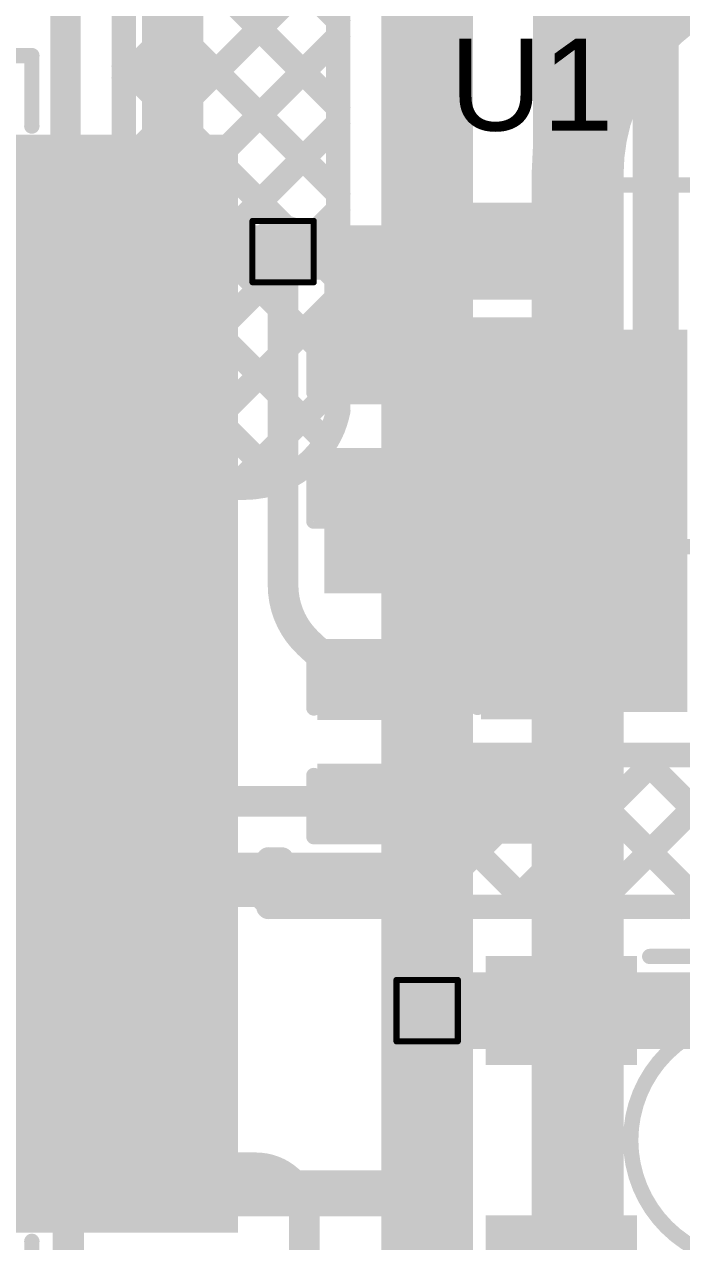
# Model space of a CAD drawing. Header units: inches. Extents: x -17 to 349, y -40 to 215.
# Drawn here: x 103.25 to 108.7, y 142.26 to 152.36 of the extents above; entities that cross this region are included whole.
import ezdxf

# ---------------------------------------------------------------- set-up
doc = ezdxf.new("R2010")
doc.units = ezdxf.units.IN
for name, color, linetype in [('Bottom Layer', 5, 'Continuous'), ('Drill Drawing', 1, 'Continuous'), ('Top Layer', 1, 'Continuous'), ('Top Overlay', 2, 'Continuous'), ('Top Paste', 8, 'Continuous'), ('Top Solder', 216, 'Continuous'), ('Via Holes', 16, 'Continuous')]:
    doc.layers.add(name, color=color, linetype=linetype)
doc.styles.add('Arial', font='', dxfattribs={"height": 0.2})
doc.styles.get('Arial').set_extended_font_data('Arial')

# ---------------------------------------------------------------- blocks, each defined once
blk = doc.blocks.new('SSOP_28_208____62')
at = {"layer": 'Top Layer'}
for points in [[(2.475, 4.45), (4.325, 4.45), (4.325, 4), (2.475, 4)], [(2.475, 3.8), (4.325, 3.8), (4.325, 3.35), (2.475, 3.35)], [(2.475, 3.15), (4.325, 3.15), (4.325, 2.7), (2.475, 2.7)], [(2.475, 2.5), (4.325, 2.5), (4.325, 2.05), (2.475, 2.05)], [(2.475, 1.85), (4.325, 1.85), (4.325, 1.4), (2.475, 1.4)], [(2.475, 1.2), (4.325, 1.2), (4.325, 0.75), (2.475, 0.75)], [(2.475, 0.55), (4.325, 0.55), (4.325, 0.1), (2.475, 0.1)], [(2.475, -0.1), (4.325, -0.1), (4.325, -0.55), (2.475, -0.55)], [(2.475, -0.75), (4.325, -0.75), (4.325, -1.2), (2.475, -1.2)], [(2.475, -1.4), (4.325, -1.4), (4.325, -1.85), (2.475, -1.85)], [(2.475, -2.05), (4.325, -2.05), (4.325, -2.5), (2.475, -2.5)], [(2.475, -2.7), (4.325, -2.7), (4.325, -3.15), (2.475, -3.15)], [(2.475, -3.35), (4.325, -3.35), (4.325, -3.8), (2.475, -3.8)], [(2.475, -4), (4.325, -4), (4.325, -4.45), (2.475, -4.45)]]:
    blk.add_hatch(color=1, dxfattribs=at).paths.add_polyline_path(points)
at = {"layer": 'Top Paste'}
for points in [[(2.475, 4.45), (4.325, 4.45), (4.325, 4), (2.475, 4)], [(2.475, 3.8), (4.325, 3.8), (4.325, 3.35), (2.475, 3.35)], [(2.475, 3.15), (4.325, 3.15), (4.325, 2.7), (2.475, 2.7)], [(2.475, 2.5), (4.325, 2.5), (4.325, 2.05), (2.475, 2.05)], [(2.475, 1.85), (4.325, 1.85), (4.325, 1.4), (2.475, 1.4)], [(2.475, 1.2), (4.325, 1.2), (4.325, 0.75), (2.475, 0.75)], [(2.475, 0.55), (4.325, 0.55), (4.325, 0.1), (2.475, 0.1)], [(2.475, -0.1), (4.325, -0.1), (4.325, -0.55), (2.475, -0.55)], [(2.475, -0.75), (4.325, -0.75), (4.325, -1.2), (2.475, -1.2)], [(2.475, -1.4), (4.325, -1.4), (4.325, -1.85), (2.475, -1.85)], [(2.475, -2.05), (4.325, -2.05), (4.325, -2.5), (2.475, -2.5)], [(2.475, -2.7), (4.325, -2.7), (4.325, -3.15), (2.475, -3.15)], [(2.475, -3.35), (4.325, -3.35), (4.325, -3.8), (2.475, -3.8)], [(2.475, -4), (4.325, -4), (4.325, -4.45), (2.475, -4.45)]]:
    blk.add_hatch(color=8, dxfattribs=at).paths.add_polyline_path(points)
at = {"layer": 'Top Solder'}
for points in [[(2.373, 4.552), (4.427, 4.552), (4.427, 3.898), (2.373, 3.898)], [(2.373, 3.902), (4.427, 3.902), (4.427, 3.248), (2.373, 3.248)], [(2.373, 3.252), (4.427, 3.252), (4.427, 2.598), (2.373, 2.598)], [(2.373, 2.602), (4.427, 2.602), (4.427, 1.948), (2.373, 1.948)], [(2.373, 1.952), (4.427, 1.952), (4.427, 1.298), (2.373, 1.298)], [(2.373, 1.302), (4.427, 1.302), (4.427, 0.648), (2.373, 0.648)], [(2.373, 0.652), (4.427, 0.652), (4.427, -0.002), (2.373, -0.002)], [(2.373, 0.002), (4.427, 0.002), (4.427, -0.652), (2.373, -0.652)], [(2.373, -0.648), (4.427, -0.648), (4.427, -1.302), (2.373, -1.302)], [(2.373, -1.298), (4.427, -1.298), (4.427, -1.952), (2.373, -1.952)], [(2.373, -1.948), (4.427, -1.948), (4.427, -2.602), (2.373, -2.602)], [(2.373, -2.598), (4.427, -2.598), (4.427, -3.252), (2.373, -3.252)], [(2.373, -3.248), (4.427, -3.248), (4.427, -3.902), (2.373, -3.902)], [(2.373, -3.898), (4.427, -3.898), (4.427, -4.552), (2.373, -4.552)]]:
    blk.add_hatch(color=216, dxfattribs=at).paths.add_polyline_path(points)
at = {"layer": 'Top Overlay'}
for points in [[(-2.718, 5.207, 0.127, 0.127, 0), (2.718, 5.207, 0.127, 0.127, 0)], [(2.718, 4.623, 0.127, 0.127, 0), (2.718, 5.207, 0.127, 0.127, 0)], [(2.718, -5.207, 0.127, 0.127, 0), (2.718, -4.623, 0.127, 0.127, 0)]]:
    blk.add_lwpolyline(points, format="xyseb", dxfattribs=at)
for points in [[(2.686, 5.207, 0.0635, 0.0635, 1), (2.75, 5.207, 0.0635, 0.0635, 1)], [(2.686, 5.207, 0.0635, 0.0635, 1), (2.75, 5.207, 0.0635, 0.0635, 1)], [(2.686, 4.623, 0.0635, 0.0635, 1), (2.75, 4.623, 0.0635, 0.0635, 1)], [(2.686, -4.623, 0.0635, 0.0635, 1), (2.75, -4.623, 0.0635, 0.0635, 1)]]:
    blk.add_lwpolyline(points, format="xyseb", close=True, dxfattribs=at)
blk = doc.blocks.new('SOT_23_5_66')
at = {"layer": 'Top Layer'}
for points in [[(-1.85, 1.25), (-0.75, 1.25), (-0.75, 0.65), (-1.85, 0.65)], [(0.75, 1.25), (1.85, 1.25), (1.85, 0.65), (0.75, 0.65)], [(-1.85, 0.3), (-0.75, 0.3), (-0.75, -0.3), (-1.85, -0.3)], [(-1.85, -0.65), (-0.75, -0.65), (-0.75, -1.25), (-1.85, -1.25)], [(0.75, -0.65), (1.85, -0.65), (1.85, -1.25), (0.75, -1.25)]]:
    blk.add_hatch(color=1, dxfattribs=at).paths.add_polyline_path(points)
at = {"layer": 'Top Paste'}
for points in [[(-1.85, 1.25), (-0.75, 1.25), (-0.75, 0.65), (-1.85, 0.65)], [(0.75, 1.25), (1.85, 1.25), (1.85, 0.65), (0.75, 0.65)], [(-1.85, 0.3), (-0.75, 0.3), (-0.75, -0.3), (-1.85, -0.3)], [(-1.85, -0.65), (-0.75, -0.65), (-0.75, -1.25), (-1.85, -1.25)], [(0.75, -0.65), (1.85, -0.65), (1.85, -1.25), (0.75, -1.25)]]:
    blk.add_hatch(color=8, dxfattribs=at).paths.add_polyline_path(points)
at = {"layer": 'Top Solder'}
for points in [[(-1.952, 1.352), (-0.648, 1.352), (-0.648, 0.548), (-1.952, 0.548)], [(0.648, 1.352), (1.952, 1.352), (1.952, 0.548), (0.648, 0.548)], [(-1.952, 0.402), (-0.648, 0.402), (-0.648, -0.402), (-1.952, -0.402)], [(-1.952, -0.548), (-0.648, -0.548), (-0.648, -1.352), (-1.952, -1.352)], [(0.648, -0.548), (1.952, -0.548), (1.952, -1.352), (0.648, -1.352)]]:
    blk.add_hatch(color=216, dxfattribs=at).paths.add_polyline_path(points)
at = {"layer": 'Top Overlay'}
for points in [[(-0.879, 1.499, 0.127, 0.127, 0), (0.874, 1.499, 0.127, 0.127, 0)], [(-0.879, 1.399, 0.127, 0.127, 0), (-0.879, 1.499, 0.127, 0.127, 0)], [(0.874, 1.499, 0.127, 0.127, 0), (0.874, 1.399, 0.127, 0.127, 0)], [(-2.134, 1.067, 0.127, 0.127, 0), (-2.007, 0.94, 0.127, 0.127, 0)], [(-2.134, 0.813, 0.127, 0.127, 0), (-2.134, 1.067, 0.127, 0.127, 0)], [(-2.134, 0.813, 0.127, 0.127, 0), (-2.007, 0.94, 0.127, 0.127, 0)], [(0.88, 0.44, 0.127, 0.127, 0), (0.88, -0.418, 0.127, 0.127, 0)], [(-0.879, -1.499, 0.127, 0.127, 0), (-0.879, -1.399, 0.127, 0.127, 0)], [(0.874, -1.499, 0.127, 0.127, 0), (0.874, -1.399, 0.127, 0.127, 0)], [(-0.879, -1.499, 0.127, 0.127, 0), (0.874, -1.499, 0.127, 0.127, 0)]]:
    blk.add_lwpolyline(points, format="xyseb", dxfattribs=at)
for points in [[(-0.911, 1.499, 0.0635, 0.0635, 1), (-0.847, 1.499, 0.0635, 0.0635, 1)], [(-0.911, 1.499, 0.0635, 0.0635, 1), (-0.847, 1.499, 0.0635, 0.0635, 1)], [(0.842, 1.499, 0.0635, 0.0635, 1), (0.905, 1.499, 0.0635, 0.0635, 1)], [(0.842, 1.499, 0.0635, 0.0635, 1), (0.905, 1.499, 0.0635, 0.0635, 1)], [(-0.911, 1.399, 0.0635, 0.0635, 1), (-0.847, 1.399, 0.0635, 0.0635, 1)], [(0.842, 1.399, 0.0635, 0.0635, 1), (0.905, 1.399, 0.0635, 0.0635, 1)], [(-2.165, 1.067, 0.0635, 0.0635, 1), (-2.102, 1.067, 0.0635, 0.0635, 1)], [(-2.165, 1.067, 0.0635, 0.0635, 1), (-2.102, 1.067, 0.0635, 0.0635, 1)], [(-2.038, 0.94, 0.0635, 0.0635, 1), (-1.975, 0.94, 0.0635, 0.0635, 1)], [(-2.038, 0.94, 0.0635, 0.0635, 1), (-1.975, 0.94, 0.0635, 0.0635, 1)], [(-2.165, 0.813, 0.0635, 0.0635, 1), (-2.102, 0.813, 0.0635, 0.0635, 1)], [(-2.165, 0.813, 0.0635, 0.0635, 1), (-2.102, 0.813, 0.0635, 0.0635, 1)], [(0.848, 0.44, 0.0635, 0.0635, 1), (0.912, 0.44, 0.0635, 0.0635, 1)], [(0.848, -0.418, 0.0635, 0.0635, 1), (0.912, -0.418, 0.0635, 0.0635, 1)], [(-0.911, -1.399, 0.0635, 0.0635, 1), (-0.847, -1.399, 0.0635, 0.0635, 1)], [(0.842, -1.399, 0.0635, 0.0635, 1), (0.905, -1.399, 0.0635, 0.0635, 1)], [(-0.911, -1.499, 0.0635, 0.0635, 1), (-0.847, -1.499, 0.0635, 0.0635, 1)], [(-0.911, -1.499, 0.0635, 0.0635, 1), (-0.847, -1.499, 0.0635, 0.0635, 1)], [(0.842, -1.499, 0.0635, 0.0635, 1), (0.905, -1.499, 0.0635, 0.0635, 1)], [(0.842, -1.499, 0.0635, 0.0635, 1), (0.905, -1.499, 0.0635, 0.0635, 1)]]:
    blk.add_lwpolyline(points, format="xyseb", close=True, dxfattribs=at)
blk = doc.blocks.new('PTS810SJK250SMTR_LFS_72')
at = {"layer": 'Top Layer'}
for points in [[(-2.625, 1.425), (-1.575, 1.425), (-1.575, 0.725), (-2.625, 0.725)], [(1.575, 1.425), (2.625, 1.425), (2.625, 0.725), (1.575, 0.725)], [(-2.625, -0.725), (-1.575, -0.725), (-1.575, -1.425), (-2.625, -1.425)], [(1.575, -0.725), (2.625, -0.725), (2.625, -1.425), (1.575, -1.425)]]:
    blk.add_hatch(color=1, dxfattribs=at).paths.add_polyline_path(points)
at = {"layer": 'Top Paste'}
for points in [[(-2.625, 1.425), (-1.575, 1.425), (-1.575, 0.725), (-2.625, 0.725)], [(1.575, 1.425), (2.625, 1.425), (2.625, 0.725), (1.575, 0.725)], [(-2.625, -0.725), (-1.575, -0.725), (-1.575, -1.425), (-2.625, -1.425)], [(1.575, -0.725), (2.625, -0.725), (2.625, -1.425), (1.575, -1.425)]]:
    blk.add_hatch(color=8, dxfattribs=at).paths.add_polyline_path(points)
at = {"layer": 'Top Solder'}
for points in [[(-2.727, 1.527), (-1.473, 1.527), (-1.473, 0.623), (-2.727, 0.623)], [(1.473, 1.527), (2.727, 1.527), (2.727, 0.623), (1.473, 0.623)], [(-2.727, -0.623), (-1.473, -0.623), (-1.473, -1.527), (-2.727, -1.527)], [(1.473, -0.623), (2.727, -0.623), (2.727, -1.527), (1.473, -1.527)]]:
    blk.add_hatch(color=216, dxfattribs=at).paths.add_polyline_path(points)
at = {"layer": 'Top Overlay'}
for points in [[(-1.366, 1.524, 0.127, 0.127, 0), (1.366, 1.524, 0.127, 0.127, 0)], [(-3.014, 1.253, 0.127, 0.127, 0), (-2.837, 1.075, 0.127, 0.127, 0)], [(-3.014, 0.897, 0.127, 0.127, 0), (-3.014, 1.253, 0.127, 0.127, 0)], [(-3.014, 0.897, 0.127, 0.127, 0), (-2.837, 1.075, 0.127, 0.127, 0)], [(-0.508, -1.016, 0.127, 0.127, -1), (-0.508, 1.016, 0.127, 0.127, 0)], [(-0.508, 1.016, 0.127, 0.127, 0), (0.508, 1.016, 0.127, 0.127, 0)], [(0.508, 1.016, 0.127, 0.127, -1), (0.508, -1.016, 0.127, 0.127, 0)], [(-2.2, -0.544, 0.127, 0.127, 0), (-2.2, 0.544, 0.127, 0.127, 0)], [(2.2, -0.544, 0.127, 0.127, 0), (2.2, 0.544, 0.127, 0.127, 0)], [(-0.508, -1.016, 0.127, 0.127, 0), (0.508, -1.016, 0.127, 0.127, 0)], [(-1.381, -1.55, 0.127, 0.127, 0), (1.381, -1.55, 0.127, 0.127, 0)]]:
    blk.add_lwpolyline(points, format="xyseb", dxfattribs=at)
for points in [[(-1.398, 1.524, 0.0635, 0.0635, 1), (-1.335, 1.524, 0.0635, 0.0635, 1)], [(1.335, 1.524, 0.0635, 0.0635, 1), (1.398, 1.524, 0.0635, 0.0635, 1)], [(-3.046, 1.253, 0.0635, 0.0635, 1), (-2.983, 1.253, 0.0635, 0.0635, 1)], [(-3.046, 1.253, 0.0635, 0.0635, 1), (-2.983, 1.253, 0.0635, 0.0635, 1)], [(-2.868, 1.075, 0.0635, 0.0635, 1), (-2.805, 1.075, 0.0635, 0.0635, 1)], [(-2.868, 1.075, 0.0635, 0.0635, 1), (-2.805, 1.075, 0.0635, 0.0635, 1)], [(-0.54, 1.016, 0.0635, 0.0635, 1), (-0.476, 1.016, 0.0635, 0.0635, 1)], [(-0.54, 1.016, 0.0635, 0.0635, 1), (-0.476, 1.016, 0.0635, 0.0635, 1)], [(0.476, 1.016, 0.0635, 0.0635, 1), (0.54, 1.016, 0.0635, 0.0635, 1)], [(0.476, 1.016, 0.0635, 0.0635, 1), (0.54, 1.016, 0.0635, 0.0635, 1)], [(-3.046, 0.897, 0.0635, 0.0635, 1), (-2.983, 0.897, 0.0635, 0.0635, 1)], [(-3.046, 0.897, 0.0635, 0.0635, 1), (-2.983, 0.897, 0.0635, 0.0635, 1)], [(-2.232, 0.544, 0.0635, 0.0635, 1), (-2.168, 0.544, 0.0635, 0.0635, 1)], [(2.168, 0.544, 0.0635, 0.0635, 1), (2.232, 0.544, 0.0635, 0.0635, 1)], [(-2.232, -0.544, 0.0635, 0.0635, 1), (-2.168, -0.544, 0.0635, 0.0635, 1)], [(2.168, -0.544, 0.0635, 0.0635, 1), (2.232, -0.544, 0.0635, 0.0635, 1)], [(-0.54, -1.016, 0.0635, 0.0635, 1), (-0.476, -1.016, 0.0635, 0.0635, 1)], [(-0.54, -1.016, 0.0635, 0.0635, 1), (-0.476, -1.016, 0.0635, 0.0635, 1)], [(0.476, -1.016, 0.0635, 0.0635, 1), (0.54, -1.016, 0.0635, 0.0635, 1)], [(0.476, -1.016, 0.0635, 0.0635, 1), (0.54, -1.016, 0.0635, 0.0635, 1)], [(-1.413, -1.55, 0.0635, 0.0635, 1), (-1.349, -1.55, 0.0635, 0.0635, 1)], [(1.349, -1.55, 0.0635, 0.0635, 1), (1.413, -1.55, 0.0635, 0.0635, 1)]]:
    blk.add_lwpolyline(points, format="xyseb", close=True, dxfattribs=at)
blk = doc.blocks.new('C___0402_88')
at = {"layer": 'Top Layer'}
for points in [[(-0.699, -0.318), (-0.699, 0.317), (-0.241, 0.317), (-0.241, -0.318)], [(0.241, -0.318), (0.241, 0.317), (0.699, 0.317), (0.699, -0.318)]]:
    blk.add_hatch(color=1, dxfattribs=at).paths.add_polyline_path(points)
at = {"layer": 'Top Paste'}
for points in [[(-0.699, -0.318), (-0.699, 0.317), (-0.241, 0.317), (-0.241, -0.318)], [(0.241, -0.318), (0.241, 0.317), (0.699, 0.317), (0.699, -0.318)]]:
    blk.add_hatch(color=8, dxfattribs=at).paths.add_polyline_path(points)
at = {"layer": 'Top Solder'}
for points in [[(-0.758, -0.377), (-0.758, 0.377), (-0.181, 0.377), (-0.181, -0.377)], [(0.181, -0.377), (0.181, 0.377), (0.758, 0.377), (0.758, -0.377)]]:
    blk.add_hatch(color=216, dxfattribs=at).paths.add_polyline_path(points)
at = {"layer": 'Top Overlay'}
for points in [[(-0.787, -0.406, 0.127, 0.127, 0), (-0.787, 0.406, 0.127, 0.127, 0)], [(-0.279, 0.406, 0.127, 0.127, 0), (-0.787, 0.406, 0.127, 0.127, 0)], [(0.787, 0.406, 0.127, 0.127, 0), (0.279, 0.406, 0.127, 0.127, 0)], [(0.787, -0.406, 0.127, 0.127, 0), (0.787, 0.406, 0.127, 0.127, 0)], [(-0.279, -0.406, 0.127, 0.127, 0), (-0.787, -0.406, 0.127, 0.127, 0)], [(0.787, -0.406, 0.127, 0.127, 0), (0.279, -0.406, 0.127, 0.127, 0)]]:
    blk.add_lwpolyline(points, format="xyseb", dxfattribs=at)
for points in [[(-0.819, 0.406, 0.0635, 0.0635, 1), (-0.756, 0.406, 0.0635, 0.0635, 1)], [(-0.819, 0.406, 0.0635, 0.0635, 1), (-0.756, 0.406, 0.0635, 0.0635, 1)], [(-0.311, 0.406, 0.0635, 0.0635, 1), (-0.248, 0.406, 0.0635, 0.0635, 1)], [(0.248, 0.406, 0.0635, 0.0635, 1), (0.311, 0.406, 0.0635, 0.0635, 1)], [(0.756, 0.406, 0.0635, 0.0635, 1), (0.819, 0.406, 0.0635, 0.0635, 1)], [(0.756, 0.406, 0.0635, 0.0635, 1), (0.819, 0.406, 0.0635, 0.0635, 1)], [(-0.819, -0.406, 0.0635, 0.0635, 1), (-0.756, -0.406, 0.0635, 0.0635, 1)], [(-0.819, -0.406, 0.0635, 0.0635, 1), (-0.756, -0.406, 0.0635, 0.0635, 1)], [(-0.311, -0.406, 0.0635, 0.0635, 1), (-0.248, -0.406, 0.0635, 0.0635, 1)], [(0.248, -0.406, 0.0635, 0.0635, 1), (0.311, -0.406, 0.0635, 0.0635, 1)], [(0.756, -0.406, 0.0635, 0.0635, 1), (0.819, -0.406, 0.0635, 0.0635, 1)], [(0.756, -0.406, 0.0635, 0.0635, 1), (0.819, -0.406, 0.0635, 0.0635, 1)]]:
    blk.add_lwpolyline(points, format="xyseb", close=True, dxfattribs=at)
blk = doc.blocks.new('C___0402_90')
at = {"layer": 'Top Layer'}
for points in [[(-0.699, -0.318), (-0.699, 0.317), (-0.241, 0.317), (-0.241, -0.318)], [(0.241, -0.318), (0.241, 0.317), (0.699, 0.317), (0.699, -0.318)]]:
    blk.add_hatch(color=1, dxfattribs=at).paths.add_polyline_path(points)
at = {"layer": 'Top Paste'}
for points in [[(-0.699, -0.318), (-0.699, 0.317), (-0.241, 0.317), (-0.241, -0.318)], [(0.241, -0.318), (0.241, 0.317), (0.699, 0.317), (0.699, -0.318)]]:
    blk.add_hatch(color=8, dxfattribs=at).paths.add_polyline_path(points)
at = {"layer": 'Top Solder'}
for points in [[(-0.758, -0.377), (-0.758, 0.377), (-0.181, 0.377), (-0.181, -0.377)], [(0.181, -0.377), (0.181, 0.377), (0.758, 0.377), (0.758, -0.377)]]:
    blk.add_hatch(color=216, dxfattribs=at).paths.add_polyline_path(points)
at = {"layer": 'Top Overlay'}
for points in [[(-0.279, 0.406, 0.127, 0.127, 0), (-0.787, 0.406, 0.127, 0.127, 0)], [(-0.787, -0.406, 0.127, 0.127, 0), (-0.787, 0.406, 0.127, 0.127, 0)], [(0.787, 0.406, 0.127, 0.127, 0), (0.279, 0.406, 0.127, 0.127, 0)], [(0.787, -0.406, 0.127, 0.127, 0), (0.787, 0.406, 0.127, 0.127, 0)], [(-0.279, -0.406, 0.127, 0.127, 0), (-0.787, -0.406, 0.127, 0.127, 0)], [(0.787, -0.406, 0.127, 0.127, 0), (0.279, -0.406, 0.127, 0.127, 0)]]:
    blk.add_lwpolyline(points, format="xyseb", dxfattribs=at)
for points in [[(-0.819, 0.406, 0.0635, 0.0635, 1), (-0.756, 0.406, 0.0635, 0.0635, 1)], [(-0.819, 0.406, 0.0635, 0.0635, 1), (-0.756, 0.406, 0.0635, 0.0635, 1)], [(-0.311, 0.406, 0.0635, 0.0635, 1), (-0.248, 0.406, 0.0635, 0.0635, 1)], [(0.248, 0.406, 0.0635, 0.0635, 1), (0.311, 0.406, 0.0635, 0.0635, 1)], [(0.756, 0.406, 0.0635, 0.0635, 1), (0.819, 0.406, 0.0635, 0.0635, 1)], [(0.756, 0.406, 0.0635, 0.0635, 1), (0.819, 0.406, 0.0635, 0.0635, 1)], [(-0.819, -0.406, 0.0635, 0.0635, 1), (-0.756, -0.406, 0.0635, 0.0635, 1)], [(-0.819, -0.406, 0.0635, 0.0635, 1), (-0.756, -0.406, 0.0635, 0.0635, 1)], [(-0.311, -0.406, 0.0635, 0.0635, 1), (-0.248, -0.406, 0.0635, 0.0635, 1)], [(0.248, -0.406, 0.0635, 0.0635, 1), (0.311, -0.406, 0.0635, 0.0635, 1)], [(0.756, -0.406, 0.0635, 0.0635, 1), (0.819, -0.406, 0.0635, 0.0635, 1)], [(0.756, -0.406, 0.0635, 0.0635, 1), (0.819, -0.406, 0.0635, 0.0635, 1)]]:
    blk.add_lwpolyline(points, format="xyseb", close=True, dxfattribs=at)
blk = doc.blocks.new('C___0402_104')
at = {"layer": 'Top Layer'}
for points in [[(-0.699, -0.318), (-0.699, 0.317), (-0.241, 0.317), (-0.241, -0.318)], [(0.241, -0.318), (0.241, 0.317), (0.699, 0.317), (0.699, -0.318)]]:
    blk.add_hatch(color=1, dxfattribs=at).paths.add_polyline_path(points)
at = {"layer": 'Top Paste'}
for points in [[(-0.699, -0.318), (-0.699, 0.317), (-0.241, 0.317), (-0.241, -0.318)], [(0.241, -0.318), (0.241, 0.317), (0.699, 0.317), (0.699, -0.318)]]:
    blk.add_hatch(color=8, dxfattribs=at).paths.add_polyline_path(points)
at = {"layer": 'Top Solder'}
for points in [[(-0.758, -0.377), (-0.758, 0.377), (-0.181, 0.377), (-0.181, -0.377)], [(0.181, -0.377), (0.181, 0.377), (0.758, 0.377), (0.758, -0.377)]]:
    blk.add_hatch(color=216, dxfattribs=at).paths.add_polyline_path(points)
at = {"layer": 'Top Overlay'}
for points in [[(-0.279, 0.406, 0.127, 0.127, 0), (-0.787, 0.406, 0.127, 0.127, 0)], [(-0.787, -0.406, 0.127, 0.127, 0), (-0.787, 0.406, 0.127, 0.127, 0)], [(0.787, 0.406, 0.127, 0.127, 0), (0.279, 0.406, 0.127, 0.127, 0)], [(0.787, -0.406, 0.127, 0.127, 0), (0.787, 0.406, 0.127, 0.127, 0)], [(-0.279, -0.406, 0.127, 0.127, 0), (-0.787, -0.406, 0.127, 0.127, 0)], [(0.787, -0.406, 0.127, 0.127, 0), (0.279, -0.406, 0.127, 0.127, 0)]]:
    blk.add_lwpolyline(points, format="xyseb", dxfattribs=at)
for points in [[(-0.819, 0.406, 0.0635, 0.0635, 1), (-0.756, 0.406, 0.0635, 0.0635, 1)], [(-0.819, 0.406, 0.0635, 0.0635, 1), (-0.756, 0.406, 0.0635, 0.0635, 1)], [(-0.311, 0.406, 0.0635, 0.0635, 1), (-0.248, 0.406, 0.0635, 0.0635, 1)], [(0.248, 0.406, 0.0635, 0.0635, 1), (0.311, 0.406, 0.0635, 0.0635, 1)], [(0.756, 0.406, 0.0635, 0.0635, 1), (0.819, 0.406, 0.0635, 0.0635, 1)], [(0.756, 0.406, 0.0635, 0.0635, 1), (0.819, 0.406, 0.0635, 0.0635, 1)], [(-0.819, -0.406, 0.0635, 0.0635, 1), (-0.756, -0.406, 0.0635, 0.0635, 1)], [(-0.819, -0.406, 0.0635, 0.0635, 1), (-0.756, -0.406, 0.0635, 0.0635, 1)], [(-0.311, -0.406, 0.0635, 0.0635, 1), (-0.248, -0.406, 0.0635, 0.0635, 1)], [(0.248, -0.406, 0.0635, 0.0635, 1), (0.311, -0.406, 0.0635, 0.0635, 1)], [(0.756, -0.406, 0.0635, 0.0635, 1), (0.819, -0.406, 0.0635, 0.0635, 1)], [(0.756, -0.406, 0.0635, 0.0635, 1), (0.819, -0.406, 0.0635, 0.0635, 1)]]:
    blk.add_lwpolyline(points, format="xyseb", close=True, dxfattribs=at)

msp = doc.modelspace()

# ---------------------------------------------------------------- hatches: boundary and pattern name
at = {"layer": 'Bottom Layer'}
h = msp.add_hatch(color=5, dxfattribs=at)
edge = h.paths.add_edge_path()
edge.add_arc((105.394, 150.471), 0.3, 0, 360)
h = msp.add_hatch(color=5, dxfattribs=at)
edge = h.paths.add_edge_path()
edge.add_arc((106.588, 144.179), 0.3, 0, 360)
at = {"layer": 'Top Layer'}
h = msp.add_hatch(color=1, dxfattribs=at)
edge = h.paths.add_edge_path()
edge.add_arc((105.394, 150.471), 0.3, 0, 360)
for points in [[(106.834, 150.174), (108.014, 150.174), (108.014, 150.774), (106.834, 150.774)], [(103.069, 150.239), (107.657, 150.239), (107.657, 150.689), (103.069, 150.689)], [(105.737, 149.265), (106.372, 149.265), (106.372, 150.464), (105.737, 150.464)], [(106.834, 146.654), (108.743, 146.654), (108.743, 149.824), (106.834, 149.824)], [(105.737, 147.639), (107.934, 147.639), (107.934, 148.782), (105.737, 148.782)], [(107.094, 145.714), (107.729, 145.714), (107.729, 146.339), (107.094, 146.339)], [(103.069, 145.039), (106.784, 145.039), (106.784, 145.489), (103.069, 145.489)]]:
    msp.add_hatch(color=1, dxfattribs=at).paths.add_polyline_path(points)
h = msp.add_hatch(color=1, dxfattribs=at)
edge = h.paths.add_edge_path()
edge.add_arc((106.588, 144.179), 0.3, 0, 360)
at = {"layer": 'Via Holes'}
h = msp.add_hatch(color=7, dxfattribs=at)
edge = h.paths.add_edge_path()
edge.add_arc((105.394, 150.471), 0.15, 0, 360)
h = msp.add_hatch(color=7, dxfattribs=at)
edge = h.paths.add_edge_path()
edge.add_arc((106.588, 144.179), 0.15, 0, 360)

# ---------------------------------------------------------------- linework, layer by layer
at = {"layer": 'Bottom Layer'}
for points in [[(103.591, 149.068, 0.254, 0.254, 0), (103.591, 166.098, 0.254, 0.254, 0)], [(104.074, 149.068, 0.203, 0.203, 0), (104.074, 166.098, 0.203, 0.203, 0)], [(106.588, 144.179, 0.762, 0.762, 0), (106.588, 157.374, 0.762, 0.762, 0)], [(105.851, 149.151, 0.203, 0.203, 0), (105.851, 157.374, 0.203, 0.203, 0)], [(104.074, 154.165, 0.203, 0.203, 0), (105.851, 152.387, 0.203, 0.203, 0)], [(104.074, 151.912, 0.203, 0.203, 0), (105.851, 153.69, 0.203, 0.203, 0)], [(104.074, 153.446, 0.203, 0.203, 0), (105.851, 151.668, 0.203, 0.203, 0)], [(107.835, 151.112, 0.762, 0.762, -0.414214), (109.697, 152.974, 0.762, 0.762, 0)], [(104.074, 151.193, 0.203, 0.203, 0), (105.851, 152.971, 0.203, 0.203, 0)], [(104.074, 152.728, 0.203, 0.203, 0), (105.851, 150.95, 0.203, 0.203, 0)], [(104.074, 150.475, 0.203, 0.203, 0), (105.851, 152.253, 0.203, 0.203, 0)], [(104.074, 152.009, 0.203, 0.203, 0), (105.851, 150.232, 0.203, 0.203, 0)], [(104.074, 149.757, 0.203, 0.203, 0), (105.851, 151.534, 0.203, 0.203, 0)], [(107.835, 138.072, 0.762, 0.762, 0), (107.835, 151.112, 0.762, 0.762, 0)], [(104.074, 151.291, 0.203, 0.203, 0), (105.851, 149.513, 0.203, 0.203, 0)], [(104.073, 149.038, 0.203, 0.203, 0), (105.851, 150.816, 0.203, 0.203, 0)], [(104.074, 150.573, 0.203, 0.203, 0), (105.751, 148.896, 0.203, 0.203, 0)], [(104.386, 148.632, 0.203, 0.203, 0), (105.851, 150.097, 0.203, 0.203, 0)], [(104.074, 149.854, 0.203, 0.203, 0), (105.359, 148.569, 0.203, 0.203, 0)], [(104.987, 148.514, 0.203, 0.203, 0), (105.851, 149.379, 0.203, 0.203, 0)], [(103.591, 149.068, 0.254, 0.254, -0.414214), (103.038, 148.514, 0.254, 0.254, 0)], [(104.074, 149.068, 0.203, 0.203, -0.021468), (104.07, 148.979, 0.203, 0.203, 0)], [(104.074, 149.136, 0.203, 0.203, 0), (104.685, 148.524, 0.203, 0.203, 0)], [(105.851, 149.151, 0.203, 0.203, -0.046845), (105.808, 149.008, 0.203, 0.203, 0)], [(104.811, 148.514, 0.203, 0.203, -0.287494), (104.07, 148.979, 0.203, 0.203, 0)], [(105.807, 149.005, 0.203, 0.203, -0.048426), (105.734, 148.87, 0.203, 0.203, 0)], [(104.081, 148.948, 0.203, 0.203, 0), (104.171, 148.813, 0.203, 0.203, 0)], [(105.733, 148.868, 0.203, 0.203, -0.250227), (105.07, 148.514, 0.203, 0.203, 0)], [(104.171, 148.813, 0.203, 0.203, 0), (104.286, 148.698, 0.203, 0.203, 0)], [(104.286, 148.698, 0.203, 0.203, 0), (104.421, 148.608, 0.203, 0.203, 0)], [(104.421, 148.608, 0.203, 0.203, 0), (104.571, 148.546, 0.203, 0.203, 0)], [(104.571, 148.546, 0.203, 0.203, 0), (104.73, 148.514, 0.203, 0.203, 0)], [(104.811, 148.514, 0.203, 0.203, 0), (105.07, 148.514, 0.203, 0.203, 0)], [(106.588, 138.22, 0.762, 0.762, 0), (106.588, 144.179, 0.762, 0.762, 0)], [(103.616, 142.473, 0.254, 0.254, -0.414214), (104.019, 142.876, 0.254, 0.254, 0)], [(104.019, 142.876, 0.254, 0.254, 0), (105.168, 142.876, 0.254, 0.254, 0)], [(105.168, 142.876, 0.254, 0.254, -0.414214), (105.571, 142.473, 0.254, 0.254, 0)], [(103.616, 140.631, 0.254, 0.254, 0), (103.616, 142.473, 0.254, 0.254, 0)], [(105.571, 141.572, 0.254, 0.254, 0), (105.571, 142.473, 0.254, 0.254, 0)]]:
    msp.add_lwpolyline(points, format="xyseb", dxfattribs=at)
for points in [[(105.801, 152.387, 0.102, 0.102, 1), (105.902, 152.387, 0.102, 0.102, 1)], [(105.801, 152.253, 0.102, 0.102, 1), (105.902, 152.253, 0.102, 0.102, 1)], [(104.023, 152.009, 0.102, 0.102, 1), (104.125, 152.009, 0.102, 0.102, 1)], [(104.023, 151.912, 0.102, 0.102, 1), (104.125, 151.912, 0.102, 0.102, 1)], [(105.801, 151.668, 0.102, 0.102, 1), (105.902, 151.668, 0.102, 0.102, 1)], [(105.801, 151.534, 0.102, 0.102, 1), (105.902, 151.534, 0.102, 0.102, 1)], [(107.644, 151.112, 0.381, 0.381, 1), (108.025, 151.112, 0.381, 0.381, 1)], [(107.644, 151.112, 0.381, 0.381, 1), (108.025, 151.112, 0.381, 0.381, 1)], [(104.023, 151.291, 0.102, 0.102, 1), (104.125, 151.291, 0.102, 0.102, 1)], [(104.023, 151.193, 0.102, 0.102, 1), (104.125, 151.193, 0.102, 0.102, 1)], [(105.801, 150.95, 0.102, 0.102, 1), (105.902, 150.95, 0.102, 0.102, 1)], [(105.801, 150.816, 0.102, 0.102, 1), (105.902, 150.816, 0.102, 0.102, 1)], [(104.023, 150.573, 0.102, 0.102, 1), (104.125, 150.573, 0.102, 0.102, 1)], [(104.023, 150.475, 0.102, 0.102, 1), (104.125, 150.475, 0.102, 0.102, 1)], [(105.801, 150.232, 0.102, 0.102, 1), (105.902, 150.232, 0.102, 0.102, 1)], [(105.801, 150.097, 0.102, 0.102, 1), (105.902, 150.097, 0.102, 0.102, 1)], [(104.023, 149.854, 0.102, 0.102, 1), (104.125, 149.854, 0.102, 0.102, 1)], [(104.023, 149.757, 0.102, 0.102, 1), (104.125, 149.757, 0.102, 0.102, 1)], [(105.801, 149.513, 0.102, 0.102, 1), (105.902, 149.513, 0.102, 0.102, 1)], [(105.801, 149.379, 0.102, 0.102, 1), (105.902, 149.379, 0.102, 0.102, 1)], [(103.528, 149.068, 0.127, 0.127, 1), (103.655, 149.068, 0.127, 0.127, 1)], [(103.528, 149.068, 0.127, 0.127, 1), (103.655, 149.068, 0.127, 0.127, 1)], [(104.023, 149.136, 0.102, 0.102, 1), (104.125, 149.136, 0.102, 0.102, 1)], [(104.023, 149.068, 0.102, 0.102, 1), (104.125, 149.068, 0.102, 0.102, 1)], [(104.023, 149.068, 0.102, 0.102, 1), (104.125, 149.068, 0.102, 0.102, 1)], [(105.801, 149.151, 0.102, 0.102, 1), (105.902, 149.151, 0.102, 0.102, 1)], [(105.801, 149.151, 0.102, 0.102, 1), (105.902, 149.151, 0.102, 0.102, 1)], [(104.019, 148.979, 0.102, 0.102, 1), (104.121, 148.979, 0.102, 0.102, 1)], [(104.019, 148.979, 0.102, 0.102, 1), (104.121, 148.979, 0.102, 0.102, 1)], [(104.023, 149.038, 0.102, 0.102, 1), (104.124, 149.038, 0.102, 0.102, 1)], [(105.756, 149.005, 0.102, 0.102, 1), (105.858, 149.005, 0.102, 0.102, 1)], [(105.757, 149.008, 0.102, 0.102, 1), (105.859, 149.008, 0.102, 0.102, 1)], [(104.031, 148.948, 0.102, 0.102, 1), (104.132, 148.948, 0.102, 0.102, 1)], [(105.683, 148.87, 0.102, 0.102, 1), (105.785, 148.87, 0.102, 0.102, 1)], [(105.682, 148.868, 0.102, 0.102, 1), (105.784, 148.868, 0.102, 0.102, 1)], [(105.7, 148.896, 0.102, 0.102, 1), (105.801, 148.896, 0.102, 0.102, 1)], [(104.121, 148.813, 0.102, 0.102, 1), (104.222, 148.813, 0.102, 0.102, 1)], [(104.121, 148.813, 0.102, 0.102, 1), (104.222, 148.813, 0.102, 0.102, 1)], [(104.235, 148.698, 0.102, 0.102, 1), (104.337, 148.698, 0.102, 0.102, 1)], [(104.235, 148.698, 0.102, 0.102, 1), (104.337, 148.698, 0.102, 0.102, 1)], [(104.336, 148.632, 0.102, 0.102, 1), (104.437, 148.632, 0.102, 0.102, 1)], [(104.37, 148.608, 0.102, 0.102, 1), (104.472, 148.608, 0.102, 0.102, 1)], [(104.37, 148.608, 0.102, 0.102, 1), (104.472, 148.608, 0.102, 0.102, 1)], [(105.308, 148.569, 0.102, 0.102, 1), (105.41, 148.569, 0.102, 0.102, 1)], [(104.52, 148.546, 0.102, 0.102, 1), (104.622, 148.546, 0.102, 0.102, 1)], [(104.52, 148.546, 0.102, 0.102, 1), (104.622, 148.546, 0.102, 0.102, 1)], [(104.635, 148.524, 0.102, 0.102, 1), (104.736, 148.524, 0.102, 0.102, 1)], [(104.679, 148.514, 0.102, 0.102, 1), (104.781, 148.514, 0.102, 0.102, 1)], [(104.76, 148.514, 0.102, 0.102, 1), (104.862, 148.514, 0.102, 0.102, 1)], [(104.76, 148.514, 0.102, 0.102, 1), (104.862, 148.514, 0.102, 0.102, 1)], [(104.936, 148.514, 0.102, 0.102, 1), (105.038, 148.514, 0.102, 0.102, 1)], [(105.02, 148.514, 0.102, 0.102, 1), (105.121, 148.514, 0.102, 0.102, 1)], [(105.02, 148.514, 0.102, 0.102, 1), (105.121, 148.514, 0.102, 0.102, 1)], [(106.398, 144.179, 0.381, 0.381, 1), (106.779, 144.179, 0.381, 0.381, 1)], [(106.398, 144.179, 0.381, 0.381, 1), (106.779, 144.179, 0.381, 0.381, 1)], [(103.956, 142.876, 0.127, 0.127, 1), (104.083, 142.876, 0.127, 0.127, 1)], [(103.956, 142.876, 0.127, 0.127, 1), (104.083, 142.876, 0.127, 0.127, 1)], [(105.104, 142.876, 0.127, 0.127, 1), (105.231, 142.876, 0.127, 0.127, 1)], [(105.104, 142.876, 0.127, 0.127, 1), (105.231, 142.876, 0.127, 0.127, 1)], [(103.553, 142.473, 0.127, 0.127, 1), (103.68, 142.473, 0.127, 0.127, 1)], [(103.553, 142.473, 0.127, 0.127, 1), (103.68, 142.473, 0.127, 0.127, 1)], [(105.508, 142.473, 0.127, 0.127, 1), (105.635, 142.473, 0.127, 0.127, 1)], [(105.508, 142.473, 0.127, 0.127, 1), (105.635, 142.473, 0.127, 0.127, 1)]]:
    msp.add_lwpolyline(points, format="xyseb", close=True, dxfattribs=at)
at = {"layer": 'Drill Drawing'}
for points in [[(105.14, 150.725, 0.0508, 0.0508, 0), (105.648, 150.725, 0.0508, 0.0508, 0)], [(105.14, 150.217, 0.0508, 0.0508, 0), (105.14, 150.725, 0.0508, 0.0508, 0)], [(105.648, 150.217, 0.0508, 0.0508, 0), (105.648, 150.725, 0.0508, 0.0508, 0)], [(105.14, 150.217, 0.0508, 0.0508, 0), (105.648, 150.217, 0.0508, 0.0508, 0)], [(106.334, 144.433, 0.0508, 0.0508, 0), (106.842, 144.433, 0.0508, 0.0508, 0)], [(106.334, 143.925, 0.0508, 0.0508, 0), (106.334, 144.433, 0.0508, 0.0508, 0)], [(106.842, 143.925, 0.0508, 0.0508, 0), (106.842, 144.433, 0.0508, 0.0508, 0)], [(106.334, 143.925, 0.0508, 0.0508, 0), (106.842, 143.925, 0.0508, 0.0508, 0)]]:
    msp.add_lwpolyline(points, format="xyseb", dxfattribs=at)
for points in [[(105.128, 150.725, 0.0254, 0.0254, 1), (105.153, 150.725, 0.0254, 0.0254, 1)], [(105.128, 150.725, 0.0254, 0.0254, 1), (105.153, 150.725, 0.0254, 0.0254, 1)], [(105.636, 150.725, 0.0254, 0.0254, 1), (105.661, 150.725, 0.0254, 0.0254, 1)], [(105.636, 150.725, 0.0254, 0.0254, 1), (105.661, 150.725, 0.0254, 0.0254, 1)], [(105.128, 150.217, 0.0254, 0.0254, 1), (105.153, 150.217, 0.0254, 0.0254, 1)], [(105.128, 150.217, 0.0254, 0.0254, 1), (105.153, 150.217, 0.0254, 0.0254, 1)], [(105.636, 150.217, 0.0254, 0.0254, 1), (105.661, 150.217, 0.0254, 0.0254, 1)], [(105.636, 150.217, 0.0254, 0.0254, 1), (105.661, 150.217, 0.0254, 0.0254, 1)], [(106.321, 144.433, 0.0254, 0.0254, 1), (106.347, 144.433, 0.0254, 0.0254, 1)], [(106.321, 144.433, 0.0254, 0.0254, 1), (106.347, 144.433, 0.0254, 0.0254, 1)], [(106.829, 144.433, 0.0254, 0.0254, 1), (106.855, 144.433, 0.0254, 0.0254, 1)], [(106.829, 144.433, 0.0254, 0.0254, 1), (106.855, 144.433, 0.0254, 0.0254, 1)], [(106.321, 143.925, 0.0254, 0.0254, 1), (106.347, 143.925, 0.0254, 0.0254, 1)], [(106.321, 143.925, 0.0254, 0.0254, 1), (106.347, 143.925, 0.0254, 0.0254, 1)], [(106.829, 143.925, 0.0254, 0.0254, 1), (106.855, 143.925, 0.0254, 0.0254, 1)], [(106.829, 143.925, 0.0254, 0.0254, 1), (106.855, 143.925, 0.0254, 0.0254, 1)]]:
    msp.add_lwpolyline(points, format="xyseb", close=True, dxfattribs=at)
at = {"layer": 'Top Layer'}
for points in [[(104.48, 151.212, 0.508, 0.508, 0), (104.48, 156.409, 0.508, 0.508, 0)], [(108.482, 149.524, 0.381, 0.381, 0), (108.482, 154.303, 0.381, 0.381, 0)], [(107.718, 150.585, 0.508, 0.508, 0), (107.718, 154.092, 0.508, 0.508, 0)], [(103.994, 151.114, 0.254, 0.254, 0), (104.48, 151.212, 0.254, 0.254, 0)], [(101.101, 151.114, 0.254, 0.254, 0), (103.994, 151.114, 0.254, 0.254, 0)], [(107.634, 150.474, 0.508, 0.508, 0), (107.68, 150.52, 0.508, 0.508, 0)], [(107.384, 150.474, 0.508, 0.508, 0), (107.634, 150.474, 0.508, 0.508, 0)], [(103.994, 150.464, 0.381, 0.381, 0), (105.394, 150.464, 0.381, 0.381, 0)], [(105.394, 150.464, 0.381, 0.381, 0), (107.247, 150.464, 0.381, 0.381, 0)], [(105.394, 150.464, 0.254, 0.254, 0), (105.394, 150.471, 0.254, 0.254, 0)], [(105.394, 147.705, 0.254, 0.254, 0), (105.394, 150.464, 0.254, 0.254, 0)], [(102.452, 149.814, 0.254, 0.254, 0), (103.994, 149.814, 0.254, 0.254, 0)], [(101.585, 149.164, 0.254, 0.254, 0), (103.994, 149.164, 0.254, 0.254, 0)], [(107.411, 146.952, 0.508, 0.508, 0), (107.411, 148.602, 0.508, 0.508, 0)], [(107.284, 148.602, 0.254, 0.254, -0.414214), (107.384, 148.701, 0.254, 0.254, 0)], [(102.452, 148.514, 0.254, 0.254, 0), (103.994, 148.514, 0.254, 0.254, 0)], [(101.019, 147.864, 0.254, 0.254, 0), (103.994, 147.864, 0.254, 0.254, 0)], [(105.605, 147.222, 0.254, 0.254, -0.208219), (105.394, 147.705, 0.254, 0.254, 0)], [(100.142, 147.22, 0.254, 0.254, 0), (103.994, 147.22, 0.254, 0.254, 0)], [(103.994, 147.214, 0.254, 0.254, 0), (103.994, 147.22, 0.254, 0.254, 0)], [(105.605, 147.222, 0.254, 0.254, 0), (105.864, 146.98, 0.254, 0.254, 0)], [(105.864, 146.98, 0.254, 0.254, 0), (106.055, 146.878, 0.254, 0.254, 0)], [(102.658, 146.534, 0.254, 0.254, 0), (103.963, 146.534, 0.254, 0.254, 0)], [(103.994, 146.564, 0.254, 0.254, -0.414214), (103.963, 146.534, 0.254, 0.254, 0)], [(107.978, 145.039, 0.203, 0.203, 0), (109.278, 146.339, 0.203, 0.203, 0)], [(106.541, 145.039, 0.203, 0.203, 0), (107.8, 146.298, 0.203, 0.203, 0)], [(106.728, 145.945, 0.203, 0.203, 0), (107.081, 146.298, 0.203, 0.203, 0)], [(106.728, 145.354, 0.203, 0.203, 0), (106.728, 146.298, 0.203, 0.203, 0)], [(106.738, 146.298, 0.203, 0.203, 0), (108.084, 146.298, 0.203, 0.203, 0)], [(106.738, 146.298, 0.203, 0.203, 0), (108.084, 146.298, 0.203, 0.203, 0)], [(106.911, 146.298, 0.203, 0.203, 0), (108.17, 145.039, 0.203, 0.203, 0)], [(107.259, 145.039, 0.203, 0.203, 0), (108.518, 146.298, 0.203, 0.203, 0)], [(107.63, 146.298, 0.203, 0.203, 0), (108.888, 145.039, 0.203, 0.203, 0)], [(108.084, 146.298, 0.203, 0.203, 0), (109.099, 146.298, 0.203, 0.203, 0)], [(108.348, 146.298, 0.203, 0.203, 0), (109.607, 145.039, 0.203, 0.203, 0)], [(108.696, 145.039, 0.203, 0.203, 0), (109.955, 146.299, 0.203, 0.203, 0)], [(103.994, 145.914, 0.254, 0.254, 0), (106.031, 145.914, 0.254, 0.254, 0)], [(106.055, 145.939, 0.254, 0.254, -0.414214), (106.031, 145.914, 0.254, 0.254, 0)], [(106.728, 145.763, 0.203, 0.203, 0), (107.452, 145.039, 0.203, 0.203, 0)], [(105.274, 145.432, 0.203, 0.203, 0), (105.382, 145.432, 0.203, 0.203, 0)], [(105.274, 145.334, 0.203, 0.203, 0), (105.274, 145.432, 0.203, 0.203, 0)], [(105.382, 145.354, 0.203, 0.203, 0), (105.382, 145.432, 0.203, 0.203, 0)], [(103.069, 145.334, 0.203, 0.203, 0), (105.274, 145.334, 0.203, 0.203, 0)], [(103.104, 145.195, 0.203, 0.203, 0), (103.243, 145.334, 0.203, 0.203, 0)], [(103.565, 145.334, 0.203, 0.203, 0), (103.704, 145.195, 0.203, 0.203, 0)], [(103.823, 145.195, 0.203, 0.203, 0), (103.962, 145.334, 0.203, 0.203, 0)], [(104.283, 145.334, 0.203, 0.203, 0), (104.422, 145.195, 0.203, 0.203, 0)], [(104.541, 145.195, 0.203, 0.203, 0), (104.68, 145.334, 0.203, 0.203, 0)], [(104.541, 145.195, 0.203, 0.203, 0), (104.68, 145.334, 0.203, 0.203, 0)], [(105.002, 145.334, 0.203, 0.203, 0), (105.141, 145.195, 0.203, 0.203, 0)], [(105.26, 145.195, 0.203, 0.203, 0), (105.419, 145.354, 0.203, 0.203, 0)], [(105.382, 145.354, 0.203, 0.203, 0), (106.728, 145.354, 0.203, 0.203, 0)], [(105.7, 145.354, 0.203, 0.203, 0), (106.015, 145.039, 0.203, 0.203, 0)], [(105.822, 145.039, 0.203, 0.203, 0), (106.137, 145.354, 0.203, 0.203, 0)], [(106.418, 145.354, 0.203, 0.203, 0), (106.733, 145.039, 0.203, 0.203, 0)], [(103.069, 145.195, 0.203, 0.203, 0), (105.274, 145.195, 0.203, 0.203, 0)], [(105.141, 145.195, 0.203, 0.203, 0), (105.274, 145.061, 0.203, 0.203, 0)], [(105.274, 145.039, 0.203, 0.203, 0), (105.274, 145.195, 0.203, 0.203, 0)], [(105.274, 145.039, 0.203, 0.203, 0), (112.971, 145.039, 0.203, 0.203, 0)], [(106.588, 144.179, 0.635, 0.635, 0), (107.699, 144.179, 0.635, 0.635, 0)], [(107.699, 144.179, 0.635, 0.635, 0), (111.899, 144.179, 0.635, 0.635, 0)], [(106.588, 143.018, 0.381, 0.381, 0), (106.588, 144.179, 0.381, 0.381, 0)], [(106.588, 143.017, 0.381, 0.381, -0.356817), (106.304, 142.671, 0.381, 0.381, 0)], [(106.588, 143.018, 0.254, 0.254, -0.000881), (106.588, 143.017, 0.254, 0.254, 0)], [(103.994, 142.664, 0.381, 0.381, 0), (106.235, 142.664, 0.381, 0.381, 0)], [(103.612, 142.566, 0.254, 0.254, 0), (103.71, 142.664, 0.254, 0.254, 0)], [(103.71, 142.664, 0.254, 0.254, 0), (103.994, 142.664, 0.254, 0.254, 0)], [(106.304, 142.671, 0.254, 0.254, -0.049123), (106.235, 142.664, 0.254, 0.254, 0)], [(103.612, 132.827, 0.254, 0.254, 0), (103.612, 142.566, 0.254, 0.254, 0)]]:
    msp.add_lwpolyline(points, format="xyseb", dxfattribs=at)
for points in [[(104.353, 151.212, 0.254, 0.254, 1), (104.607, 151.212, 0.254, 0.254, 1)], [(104.416, 151.212, 0.127, 0.127, 1), (104.543, 151.212, 0.127, 0.127, 1)], [(103.93, 151.114, 0.127, 0.127, 1), (104.057, 151.114, 0.127, 0.127, 1)], [(103.93, 151.114, 0.127, 0.127, 1), (104.057, 151.114, 0.127, 0.127, 1)], [(107.553, 150.52, 0.254, 0.254, 1), (107.807, 150.52, 0.254, 0.254, 1)], [(107.591, 150.585, 0.254, 0.254, 1), (107.845, 150.585, 0.254, 0.254, 1)], [(107.257, 150.474, 0.254, 0.254, 1), (107.511, 150.474, 0.254, 0.254, 1)], [(107.507, 150.474, 0.254, 0.254, 1), (107.761, 150.474, 0.254, 0.254, 1)], [(107.507, 150.474, 0.254, 0.254, 1), (107.761, 150.474, 0.254, 0.254, 1)], [(103.898, 150.464, 0.191, 0.191, 1), (104.089, 150.464, 0.191, 0.191, 1)], [(105.299, 150.464, 0.191, 0.191, 1), (105.49, 150.464, 0.191, 0.191, 1)], [(105.299, 150.464, 0.191, 0.191, 1), (105.49, 150.464, 0.191, 0.191, 1)], [(105.331, 150.471, 0.127, 0.127, 1), (105.458, 150.471, 0.127, 0.127, 1)], [(105.331, 150.464, 0.127, 0.127, 1), (105.458, 150.464, 0.127, 0.127, 1)], [(105.331, 150.464, 0.127, 0.127, 1), (105.458, 150.464, 0.127, 0.127, 1)], [(107.152, 150.464, 0.191, 0.191, 1), (107.343, 150.464, 0.191, 0.191, 1)], [(103.93, 149.814, 0.127, 0.127, 1), (104.057, 149.814, 0.127, 0.127, 1)], [(108.387, 149.524, 0.191, 0.191, 1), (108.577, 149.524, 0.191, 0.191, 1)], [(103.93, 149.164, 0.127, 0.127, 1), (104.057, 149.164, 0.127, 0.127, 1)], [(107.284, 148.602, 0.254, 0.254, 1), (107.538, 148.602, 0.254, 0.254, 1)], [(107.321, 148.701, 0.127, 0.127, 1), (107.448, 148.701, 0.127, 0.127, 1)], [(107.221, 148.602, 0.127, 0.127, 1), (107.348, 148.602, 0.127, 0.127, 1)], [(103.93, 148.514, 0.127, 0.127, 1), (104.057, 148.514, 0.127, 0.127, 1)], [(103.93, 147.864, 0.127, 0.127, 1), (104.057, 147.864, 0.127, 0.127, 1)], [(105.331, 147.705, 0.127, 0.127, 1), (105.458, 147.705, 0.127, 0.127, 1)], [(105.331, 147.705, 0.127, 0.127, 1), (105.458, 147.705, 0.127, 0.127, 1)], [(103.93, 147.22, 0.127, 0.127, 1), (104.057, 147.22, 0.127, 0.127, 1)], [(103.93, 147.22, 0.127, 0.127, 1), (104.057, 147.22, 0.127, 0.127, 1)], [(103.93, 147.214, 0.127, 0.127, 1), (104.057, 147.214, 0.127, 0.127, 1)], [(105.541, 147.222, 0.127, 0.127, 1), (105.668, 147.222, 0.127, 0.127, 1)], [(105.541, 147.222, 0.127, 0.127, 1), (105.668, 147.222, 0.127, 0.127, 1)], [(107.284, 146.952, 0.254, 0.254, 1), (107.538, 146.952, 0.254, 0.254, 1)], [(105.801, 146.98, 0.127, 0.127, 1), (105.928, 146.98, 0.127, 0.127, 1)], [(105.801, 146.98, 0.127, 0.127, 1), (105.928, 146.98, 0.127, 0.127, 1)], [(105.991, 146.878, 0.127, 0.127, 1), (106.118, 146.878, 0.127, 0.127, 1)], [(103.9, 146.534, 0.127, 0.127, 1), (104.027, 146.534, 0.127, 0.127, 1)], [(103.9, 146.534, 0.127, 0.127, 1), (104.027, 146.534, 0.127, 0.127, 1)], [(103.93, 146.564, 0.127, 0.127, 1), (104.057, 146.564, 0.127, 0.127, 1)], [(106.677, 146.298, 0.102, 0.102, 1), (106.779, 146.298, 0.102, 0.102, 1)], [(106.687, 146.298, 0.102, 0.102, 1), (106.789, 146.298, 0.102, 0.102, 1)], [(106.687, 146.298, 0.102, 0.102, 1), (106.789, 146.298, 0.102, 0.102, 1)], [(106.86, 146.298, 0.102, 0.102, 1), (106.962, 146.298, 0.102, 0.102, 1)], [(107.031, 146.298, 0.102, 0.102, 1), (107.132, 146.298, 0.102, 0.102, 1)], [(107.579, 146.298, 0.102, 0.102, 1), (107.68, 146.298, 0.102, 0.102, 1)], [(107.749, 146.298, 0.102, 0.102, 1), (107.851, 146.298, 0.102, 0.102, 1)], [(108.034, 146.298, 0.102, 0.102, 1), (108.135, 146.298, 0.102, 0.102, 1)], [(108.034, 146.298, 0.102, 0.102, 1), (108.135, 146.298, 0.102, 0.102, 1)], [(108.034, 146.298, 0.102, 0.102, 1), (108.135, 146.298, 0.102, 0.102, 1)], [(108.297, 146.298, 0.102, 0.102, 1), (108.399, 146.298, 0.102, 0.102, 1)], [(108.467, 146.298, 0.102, 0.102, 1), (108.569, 146.298, 0.102, 0.102, 1)], [(103.93, 145.914, 0.127, 0.127, 1), (104.057, 145.914, 0.127, 0.127, 1)], [(105.967, 145.914, 0.127, 0.127, 1), (106.094, 145.914, 0.127, 0.127, 1)], [(105.967, 145.914, 0.127, 0.127, 1), (106.094, 145.914, 0.127, 0.127, 1)], [(105.991, 145.939, 0.127, 0.127, 1), (106.118, 145.939, 0.127, 0.127, 1)], [(106.677, 145.945, 0.102, 0.102, 1), (106.779, 145.945, 0.102, 0.102, 1)], [(106.677, 145.763, 0.102, 0.102, 1), (106.779, 145.763, 0.102, 0.102, 1)], [(105.223, 145.432, 0.102, 0.102, 1), (105.325, 145.432, 0.102, 0.102, 1)], [(105.223, 145.432, 0.102, 0.102, 1), (105.325, 145.432, 0.102, 0.102, 1)], [(105.331, 145.432, 0.102, 0.102, 1), (105.432, 145.432, 0.102, 0.102, 1)], [(105.331, 145.432, 0.102, 0.102, 1), (105.432, 145.432, 0.102, 0.102, 1)], [(103.192, 145.334, 0.102, 0.102, 1), (103.294, 145.334, 0.102, 0.102, 1)], [(103.514, 145.334, 0.102, 0.102, 1), (103.616, 145.334, 0.102, 0.102, 1)], [(103.911, 145.334, 0.102, 0.102, 1), (104.012, 145.334, 0.102, 0.102, 1)], [(104.233, 145.334, 0.102, 0.102, 1), (104.334, 145.334, 0.102, 0.102, 1)], [(104.629, 145.334, 0.102, 0.102, 1), (104.731, 145.334, 0.102, 0.102, 1)], [(104.629, 145.334, 0.102, 0.102, 1), (104.731, 145.334, 0.102, 0.102, 1)], [(104.951, 145.334, 0.102, 0.102, 1), (105.053, 145.334, 0.102, 0.102, 1)], [(105.223, 145.334, 0.102, 0.102, 1), (105.325, 145.334, 0.102, 0.102, 1)], [(105.223, 145.334, 0.102, 0.102, 1), (105.325, 145.334, 0.102, 0.102, 1)], [(105.331, 145.354, 0.102, 0.102, 1), (105.432, 145.354, 0.102, 0.102, 1)], [(105.331, 145.354, 0.102, 0.102, 1), (105.432, 145.354, 0.102, 0.102, 1)], [(105.368, 145.354, 0.102, 0.102, 1), (105.47, 145.354, 0.102, 0.102, 1)], [(105.649, 145.354, 0.102, 0.102, 1), (105.751, 145.354, 0.102, 0.102, 1)], [(106.087, 145.354, 0.102, 0.102, 1), (106.188, 145.354, 0.102, 0.102, 1)], [(106.367, 145.354, 0.102, 0.102, 1), (106.469, 145.354, 0.102, 0.102, 1)], [(106.677, 145.354, 0.102, 0.102, 1), (106.779, 145.354, 0.102, 0.102, 1)], [(106.677, 145.354, 0.102, 0.102, 1), (106.779, 145.354, 0.102, 0.102, 1)], [(103.653, 145.195, 0.102, 0.102, 1), (103.755, 145.195, 0.102, 0.102, 1)], [(103.772, 145.195, 0.102, 0.102, 1), (103.874, 145.195, 0.102, 0.102, 1)], [(104.371, 145.195, 0.102, 0.102, 1), (104.473, 145.195, 0.102, 0.102, 1)], [(104.49, 145.195, 0.102, 0.102, 1), (104.592, 145.195, 0.102, 0.102, 1)], [(104.49, 145.195, 0.102, 0.102, 1), (104.592, 145.195, 0.102, 0.102, 1)], [(105.09, 145.195, 0.102, 0.102, 1), (105.191, 145.195, 0.102, 0.102, 1)], [(105.09, 145.195, 0.102, 0.102, 1), (105.191, 145.195, 0.102, 0.102, 1)], [(105.209, 145.195, 0.102, 0.102, 1), (105.31, 145.195, 0.102, 0.102, 1)], [(105.223, 145.195, 0.102, 0.102, 1), (105.325, 145.195, 0.102, 0.102, 1)], [(105.223, 145.195, 0.102, 0.102, 1), (105.325, 145.195, 0.102, 0.102, 1)], [(105.223, 145.061, 0.102, 0.102, 1), (105.325, 145.061, 0.102, 0.102, 1)], [(105.223, 145.039, 0.102, 0.102, 1), (105.325, 145.039, 0.102, 0.102, 1)], [(105.223, 145.039, 0.102, 0.102, 1), (105.325, 145.039, 0.102, 0.102, 1)], [(105.772, 145.039, 0.102, 0.102, 1), (105.873, 145.039, 0.102, 0.102, 1)], [(105.964, 145.039, 0.102, 0.102, 1), (106.065, 145.039, 0.102, 0.102, 1)], [(106.49, 145.039, 0.102, 0.102, 1), (106.592, 145.039, 0.102, 0.102, 1)], [(106.682, 145.039, 0.102, 0.102, 1), (106.784, 145.039, 0.102, 0.102, 1)], [(107.209, 145.039, 0.102, 0.102, 1), (107.31, 145.039, 0.102, 0.102, 1)], [(107.401, 145.039, 0.102, 0.102, 1), (107.502, 145.039, 0.102, 0.102, 1)], [(107.927, 145.039, 0.102, 0.102, 1), (108.029, 145.039, 0.102, 0.102, 1)], [(108.119, 145.039, 0.102, 0.102, 1), (108.221, 145.039, 0.102, 0.102, 1)], [(108.645, 145.039, 0.102, 0.102, 1), (108.747, 145.039, 0.102, 0.102, 1)], [(106.429, 144.179, 0.318, 0.318, 1), (106.747, 144.179, 0.318, 0.318, 1)], [(107.54, 144.179, 0.318, 0.318, 1), (107.858, 144.179, 0.318, 0.318, 1)], [(107.54, 144.179, 0.318, 0.318, 1), (107.858, 144.179, 0.318, 0.318, 1)], [(106.493, 144.179, 0.191, 0.191, 1), (106.683, 144.179, 0.191, 0.191, 1)], [(106.493, 143.018, 0.191, 0.191, 1), (106.683, 143.018, 0.191, 0.191, 1)], [(106.493, 143.017, 0.191, 0.191, 1), (106.683, 143.017, 0.191, 0.191, 1)], [(106.525, 143.018, 0.127, 0.127, 1), (106.652, 143.018, 0.127, 0.127, 1)], [(106.525, 143.017, 0.127, 0.127, 1), (106.652, 143.017, 0.127, 0.127, 1)], [(103.898, 142.664, 0.191, 0.191, 1), (104.089, 142.664, 0.191, 0.191, 1)], [(106.14, 142.664, 0.191, 0.191, 1), (106.33, 142.664, 0.191, 0.191, 1)], [(106.208, 142.671, 0.191, 0.191, 1), (106.399, 142.671, 0.191, 0.191, 1)], [(103.646, 142.664, 0.127, 0.127, 1), (103.773, 142.664, 0.127, 0.127, 1)], [(103.646, 142.664, 0.127, 0.127, 1), (103.773, 142.664, 0.127, 0.127, 1)], [(103.93, 142.664, 0.127, 0.127, 1), (104.057, 142.664, 0.127, 0.127, 1)], [(106.171, 142.664, 0.127, 0.127, 1), (106.298, 142.664, 0.127, 0.127, 1)], [(106.24, 142.671, 0.127, 0.127, 1), (106.367, 142.671, 0.127, 0.127, 1)], [(103.548, 142.566, 0.127, 0.127, 1), (103.675, 142.566, 0.127, 0.127, 1)], [(103.548, 142.566, 0.127, 0.127, 1), (103.675, 142.566, 0.127, 0.127, 1)]]:
    msp.add_lwpolyline(points, format="xyseb", close=True, dxfattribs=at)

# ---------------------------------------------------------------- block references
for name, p in [('SSOP_28_208____62', (100.594, 146.889)), ('SOT_23_5_66', (108.684, 149.524)), ('PTS810SJK250SMTR_LFS_72', (109.799, 143.104))]:
    msp.add_blockref(name, p)
at = {"rotation": 270}
for name, p in [('C___0402_88', (106.055, 149.024)), ('C___0402_90', (106.055, 146.408)), ('C___0402_104', (107.411, 146.413))]:
    msp.add_blockref(name, p, dxfattribs=at)

# ---------------------------------------------------------------- texts
at = {"layer": 'Top Overlay', "style": 'Arial'}
msp.add_text('U1', height=0.762, dxfattribs=at).set_placement((106.774, 151.475))

doc.saveas('drawing.dxf')
